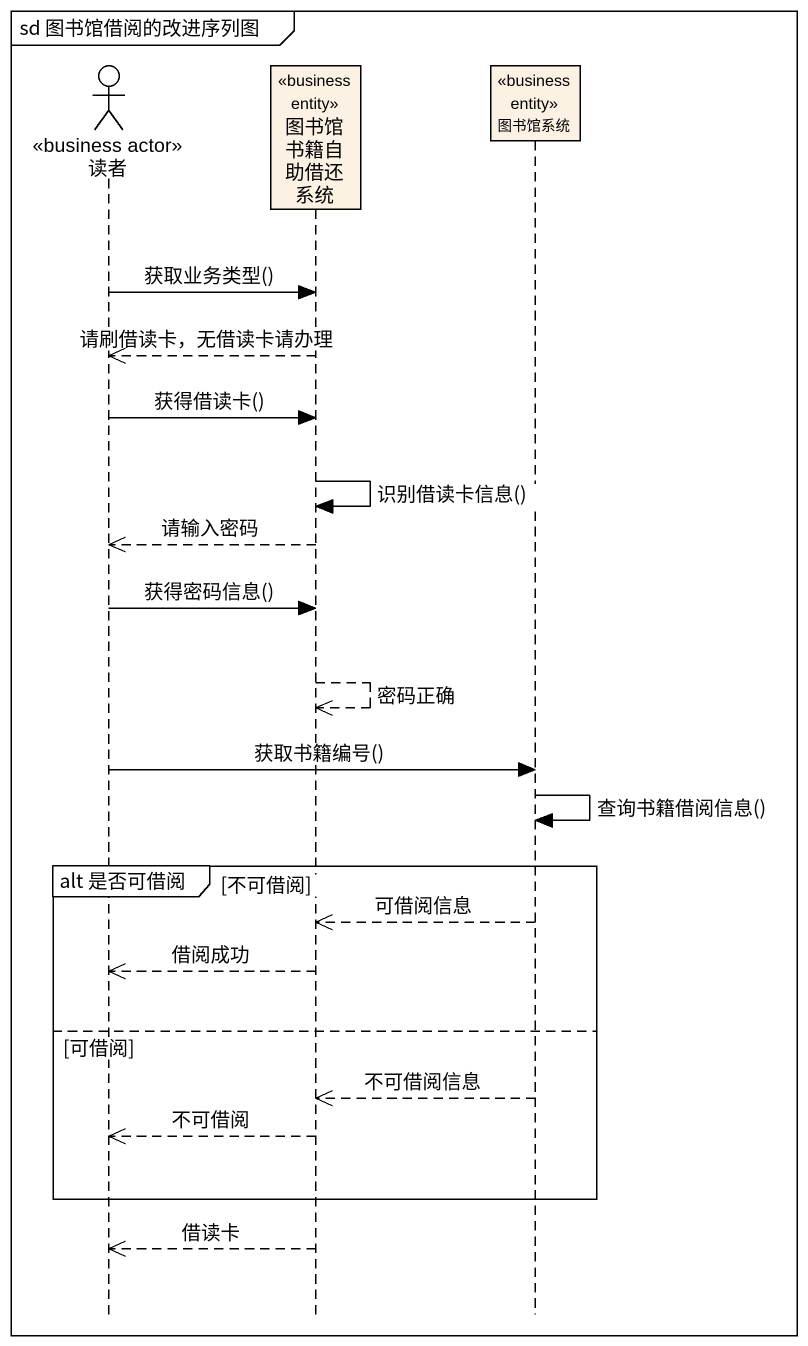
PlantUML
@startuml
mainframe sd 图书馆借阅的改进序列图
hide footbox
actor 读者 <<business actor>>
participant 图书馆书籍自助借还系统 <<business entity>>
participant 图书馆系统 <<business entity>>

读者 -> 图书馆书籍自助借还系统 : 获取业务类型()
图书馆书籍自助借还系统 -->> 读者 : 请刷借读卡，无借读卡请办理
读者 -> 图书馆书籍自助借还系统 : 获得借读卡()
图书馆书籍自助借还系统 -> 图书馆书籍自助借还系统 : 识别借读卡信息()
图书馆书籍自助借还系统 -->> 读者 : 请输入密码
读者 -> 图书馆书籍自助借还系统 : 获得密码信息()
图书馆书籍自助借还系统 -->> 图书馆书籍自助借还系统 : 密码正确
读者 -> 图书馆系统 : 获取书籍编号()
图书馆系统 -> 图书馆系统 : 查询书籍借阅信息()
group alt 是否可借阅 [不可借阅]
  图书馆系统 -->> 图书馆书籍自助借还系统 : 可借阅信息
  图书馆书籍自助借还系统 -->> 读者 : 借阅成功
else 可借阅
  图书馆系统 -->> 图书馆书籍自助借还系统 : 不可借阅信息
  图书馆书籍自助借还系统 -->> 读者 : 不可借阅
end
图书馆书籍自助借还系统 -->> 读者 : 借读卡
@enduml
